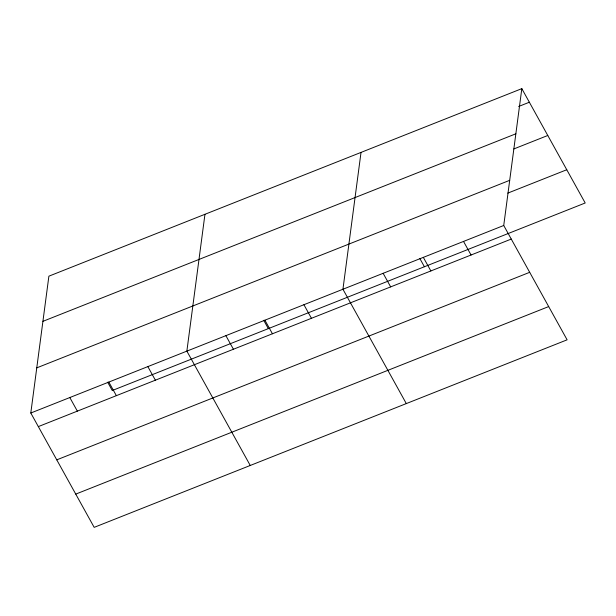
<?xml version="1.0" encoding="UTF-8"?>
<svg xmlns="http://www.w3.org/2000/svg" width="616" height="616" viewBox="0 0 616 616"><rect width="100%" height="100%" fill="white"/><g stroke="black" fill="none" stroke-linecap="round" stroke-linejoin="round"><path stroke-width="0.92" d="M521.821 88.642L503.734 225.487L567.113 339.824L94.179 527.358L30.8 413.013L48.887 276.176L521.821 88.642L585.2 202.987L112.266 390.513L107.661 382.205M204.959 214.291L186.864 351.128L250.25 465.473M361.022 152.406L342.935 289.243L406.314 403.588M518.634 106.483L529.352 102.233M42.92 321.329L515.854 133.803M513.836 148.941L547.778 135.481M36.767 367.86L509.702 180.326M507.807 193.116L566.766 169.739M30.8 413.013L503.734 225.487M38.331 426.603L511.265 239.07M56.757 459.852L529.691 272.318M75.753 494.109L548.679 306.575M463.532 241.426L471.063 255.009M423.331 257.365L430.861 270.948M419.796 258.435L424.401 266.743M383.137 273.304L390.667 286.894M303.919 304.72L311.45 318.303M264.903 320.189L272.434 333.772M263.733 320.32L268.337 328.628M225.887 335.658L233.418 349.241M147.848 366.605L155.378 380.188M108.832 382.074L116.362 395.657M69.816 397.543L77.347 411.126"/></g></svg>
